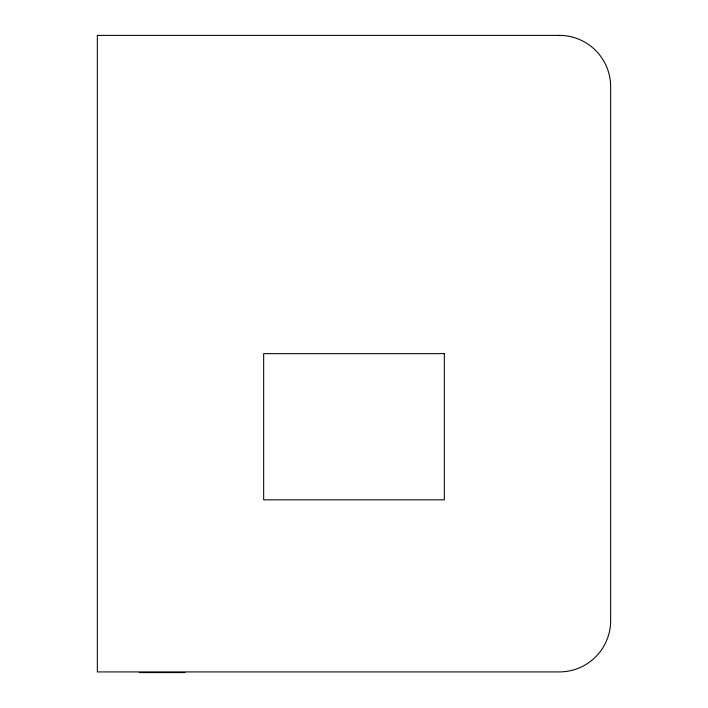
<?xml version="1.0" encoding="UTF-8"?>
<svg xmlns="http://www.w3.org/2000/svg" width="708" height="708" viewBox="0 0 708 708"><rect width="100%" height="100%" fill="white"/><g stroke="black" fill="none" stroke-linecap="round" stroke-linejoin="round"><path stroke-width="1.06" d="M139.246 672.6L184.974 672.6M559.329 35.4L97.341 35.4L97.341 671.919L559.329 671.919A51.33 51.33 0 0 0 610.659 620.589L610.659 86.73A51.33 51.33 0 0 0 559.329 35.4M444.341 353.655L263.659 353.655L263.659 499.839L444.341 499.839L444.341 353.655"/></g></svg>
